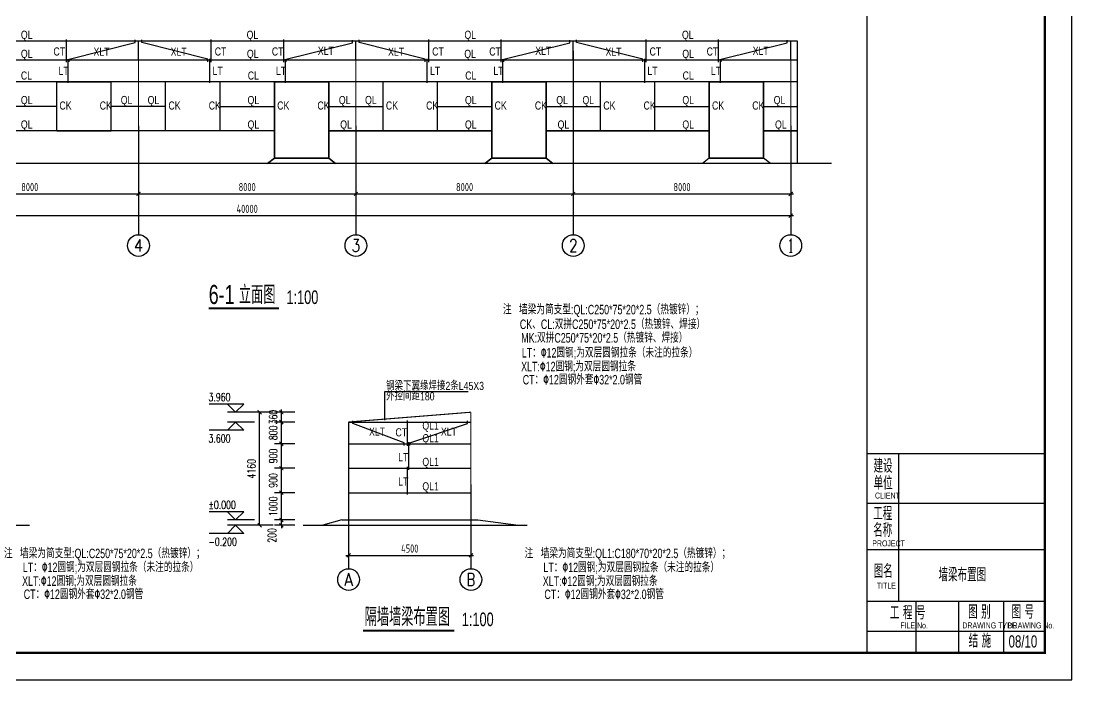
# Model space of a CAD drawing. Extents: x -544850 to 241437, y -10347 to 32059.
# Drawn here: x 49418 to 88089, y -10347 to 13886 of the extents above; entities that cross this region are included whole.
import ezdxf
from ezdxf.enums import TextEntityAlignment as Align

# ---------------------------------------------------------------- set-up
doc = ezdxf.new("R2010")
doc.units = 0
doc.header["$LTSCALE"] = 1000
doc.linetypes.add('DASHED', pattern=[0.75, 0.5, -0.25])
doc.layers.get('0').update_dxf_attribs({"linetype": 'CONTINUOUS'})
doc.layers.get('Defpoints').update_dxf_attribs({"linetype": 'CONTINUOUS'})
for name, color, linetype in [('0-lt', 2, 'CONTINUOUS'), ('0-wall', 11, 'CONTINUOUS'), ('0-win', 5, 'CONTINUOUS'), ('AXIS_DIM', 3, 'CONTINUOUS'), ('DIM_ELEV', 3, 'CONTINUOUS'), ('DIM_SYMB', 3, 'CONTINUOUS'), ('PUB_DIM', 3, 'CONTINUOUS'), ('PUB_TEXT', 7, 'CONTINUOUS'), ('STWM_PL_THIN', 2, 'CONTINUOUS'), ('STWM_ZLT_TNDSH', 6, 'DASHED'), ('TEXT', 7, 'CONTINUOUS'), ('图框(修改)', 2, 'CONTINUOUS'), ('图框(锁住)', 7, 'CONTINUOUS')]:
    doc.layers.add(name, color=color, linetype=linetype)
doc.layers.add('出图隐藏', color=7, linetype='CONTINUOUS', plot=False)
doc.styles.add('_TCH_AXIS', font='COMPLEX', dxfattribs={"bigfont": 'GBCBIG'})
doc.styles.add('_TCH_DIM', font='SIMPLEX', dxfattribs={"bigfont": 'GBCBIG'})
doc.styles.add('DIM_FONT', font='SIMPLEX', dxfattribs={"width": 0.7, "bigfont": 'GBCBIG'})
doc.styles.add('TSSD_Dimension', font='tssdeng.shx', dxfattribs={"width": 0.7, "bigfont": 'hztxt.shx'})
doc.styles.add('TSSD_Rein', font='天和字符.shx', dxfattribs={"width": 0.7, "bigfont": '天和汉字.shx'})
doc.styles.add('天和', font='天和字符.shx', dxfattribs={"width": 0.7, "bigfont": '天和汉字.shx'})
doc.styles.add('天和黑体', font='天和字符.shx', dxfattribs={"width": 0.7, "bigfont": '天和黑体.shx'})
doc.dimstyles.new('DIMN', dxfattribs={"dimtxt": 300, "dimasz": 100, "dimexe": 250, "dimexo": 300, "dimgap": 150, "dimtad": 1, "dimdec": 0, "dimzin": 0, "dimdsep": 46, "dimtxsty": 'DIM_FONT', "dimblk": 'ARCHTICK', "dimcen": 0.09, "dimclrt": 7, "dimazin": 2, "dimtfac": 1, "dimtdec": 0, "dimtix": 1, "dimtmove": 2, "dimatfit": 3, "dimldrblk": 'ARCHTICK', "dimfxl": 0, "dimtolj": 1, "dimtzin": 0, "dimarcsym": 0})
doc.dimstyles.new('TSSD_100_100', dxfattribs={"dimtxt": 300, "dimasz": 100, "dimexe": 100, "dimexo": 250, "dimgap": 100, "dimtad": 1, "dimdec": 0, "dimzin": 0, "dimdsep": 46, "dimtxsty": 'TSSD_Dimension', "dimblk": 'ARCHTICK', "dimblk1": 'ARCHTICK', "dimblk2": 'ARCHTICK', "dimcen": 0, "dimdle": 100, "dimclrt": 7, "dimadec": 0, "dimazin": 0, "dimtfac": 1, "dimtdec": 0, "dimtix": 1, "dimtmove": 2, "dimatfit": 3, "dimldrblk": 'ARCHTICK', "dimfxl": 0, "dimtolj": 1, "dimtzin": 0, "dimarcsym": 0})

# ---------------------------------------------------------------- blocks, each defined once
blk = doc.blocks.new('_ArchTick')
at = {"color": 0, "linetype": 'ByBlock', "const_width": 0.4}
blk.add_lwpolyline([(-0.71, -0.71), (0.71, 0.71)], dxfattribs=at)
blk = doc.blocks.new('*D75')
at = {"layer": 'AXIS_DIM', "color": 0, "lineweight": -2, "transparency": 16777216}
for p, q in [((69740, 9779), (69740, 7429)), ((77740, 9779), (77740, 7429)), ((69640, 7529), (77840, 7529))]:
    blk.add_line(p, q, dxfattribs=at)
at = {"layer": 'Defpoints', "color": 0, "transparency": 16777216}
for p in [(69740, 10029), (77740, 10029), (77740, 7529)]:
    blk.add_point(p, dxfattribs=at)
at = {"layer": 'AXIS_DIM', "color": 0, "lineweight": -2, "transparency": 16777216, "xscale": 100, "yscale": 100, "zscale": 100, "rotation": 180}
blk.add_blockref('_ArchTick', (69740, 7529), dxfattribs=at)
at = {"layer": 'AXIS_DIM', "color": 0, "lineweight": -2, "transparency": 16777216, "xscale": 100, "yscale": 100, "zscale": 100}
blk.add_blockref('_ArchTick', (77740, 7529), dxfattribs=at)
at = {"layer": 'AXIS_DIM', "color": 7, "transparency": 16777216, "insert": (73740, 7779), "char_height": 300, "attachment_point": 5, "style": 'TSSD_Dimension'}
blk.add_mtext('\\A1;8000', dxfattribs=at)
blk = doc.blocks.new('*D76')
at = {"layer": 'AXIS_DIM', "color": 0, "lineweight": -2, "transparency": 16777216}
for p, q in [((61740, 9779), (61740, 7429)), ((69740, 9779), (69740, 7429)), ((61640, 7529), (69840, 7529))]:
    blk.add_line(p, q, dxfattribs=at)
at = {"layer": 'Defpoints', "color": 0, "transparency": 16777216}
for p in [(61740, 10029), (69740, 10029), (69740, 7529)]:
    blk.add_point(p, dxfattribs=at)
at = {"layer": 'AXIS_DIM', "color": 0, "lineweight": -2, "transparency": 16777216, "xscale": 100, "yscale": 100, "zscale": 100, "rotation": 180}
blk.add_blockref('_ArchTick', (61740, 7529), dxfattribs=at)
at = {"layer": 'AXIS_DIM', "color": 0, "lineweight": -2, "transparency": 16777216, "xscale": 100, "yscale": 100, "zscale": 100}
blk.add_blockref('_ArchTick', (69740, 7529), dxfattribs=at)
at = {"layer": 'AXIS_DIM', "color": 7, "transparency": 16777216, "insert": (65740, 7779), "char_height": 300, "attachment_point": 5, "style": 'TSSD_Dimension'}
blk.add_mtext('\\A1;8000', dxfattribs=at)
blk = doc.blocks.new('*D77')
at = {"layer": 'AXIS_DIM', "color": 0, "lineweight": -2, "transparency": 16777216}
for p, q in [((53740, 9779), (53740, 7429)), ((61740, 9779), (61740, 7429)), ((53640, 7529), (61840, 7529))]:
    blk.add_line(p, q, dxfattribs=at)
at = {"layer": 'Defpoints', "color": 0, "transparency": 16777216}
for p in [(53740, 10029), (61740, 10029), (61740, 7529)]:
    blk.add_point(p, dxfattribs=at)
at = {"layer": 'AXIS_DIM', "color": 0, "lineweight": -2, "transparency": 16777216, "xscale": 100, "yscale": 100, "zscale": 100, "rotation": 180}
blk.add_blockref('_ArchTick', (53740, 7529), dxfattribs=at)
at = {"layer": 'AXIS_DIM', "color": 0, "lineweight": -2, "transparency": 16777216, "xscale": 100, "yscale": 100, "zscale": 100}
blk.add_blockref('_ArchTick', (61740, 7529), dxfattribs=at)
at = {"layer": 'AXIS_DIM', "color": 7, "transparency": 16777216, "insert": (57740, 7779), "char_height": 300, "attachment_point": 5, "style": 'TSSD_Dimension'}
blk.add_mtext('\\A1;8000', dxfattribs=at)
blk = doc.blocks.new('*D78')
at = {"layer": 'AXIS_DIM', "color": 0, "lineweight": -2, "transparency": 16777216}
for p, q in [((45740, 9779), (45740, 7429)), ((53740, 9779), (53740, 7429)), ((45640, 7529), (53840, 7529))]:
    blk.add_line(p, q, dxfattribs=at)
at = {"layer": 'Defpoints', "color": 0, "transparency": 16777216}
for p in [(45740, 10029), (53740, 10029), (53740, 7529)]:
    blk.add_point(p, dxfattribs=at)
at = {"layer": 'AXIS_DIM', "color": 0, "lineweight": -2, "transparency": 16777216, "xscale": 100, "yscale": 100, "zscale": 100, "rotation": 180}
blk.add_blockref('_ArchTick', (45740, 7529), dxfattribs=at)
at = {"layer": 'AXIS_DIM', "color": 0, "lineweight": -2, "transparency": 16777216, "xscale": 100, "yscale": 100, "zscale": 100}
blk.add_blockref('_ArchTick', (53740, 7529), dxfattribs=at)
at = {"layer": 'AXIS_DIM', "color": 7, "transparency": 16777216, "insert": (49740, 7779), "char_height": 300, "attachment_point": 5, "style": 'TSSD_Dimension'}
blk.add_mtext('\\A1;8000', dxfattribs=at)
blk = doc.blocks.new('*D80')
at = {"layer": 'AXIS_DIM', "color": 0, "lineweight": -2, "transparency": 16777216}
for p, q in [((37740, 9779), (37740, 6629)), ((77740, 9779), (77740, 6629)), ((37640, 6729), (77840, 6729))]:
    blk.add_line(p, q, dxfattribs=at)
at = {"layer": 'Defpoints', "color": 0, "transparency": 16777216}
for p in [(37740, 10029), (77740, 10029), (77740, 6729)]:
    blk.add_point(p, dxfattribs=at)
at = {"layer": 'AXIS_DIM', "color": 0, "lineweight": -2, "transparency": 16777216, "xscale": 100, "yscale": 100, "zscale": 100, "rotation": 180}
blk.add_blockref('_ArchTick', (37740, 6729), dxfattribs=at)
at = {"layer": 'AXIS_DIM', "color": 0, "lineweight": -2, "transparency": 16777216, "xscale": 100, "yscale": 100, "zscale": 100}
blk.add_blockref('_ArchTick', (77740, 6729), dxfattribs=at)
at = {"layer": 'AXIS_DIM', "color": 7, "transparency": 16777216, "insert": (57740, 6979), "char_height": 300, "attachment_point": 5, "style": 'TSSD_Dimension'}
blk.add_mtext('\\A1;40000', dxfattribs=at)
blk = doc.blocks.new('FDTERTER')
at = {"layer": '出图隐藏', "linetype": 'Continuous'}
blk.add_line((53642, 2888), (53642, 988), dxfattribs=at)
at = {"layer": '图框(锁住)', "color": 3, "linetype": 'Continuous'}
for p, q in [((59385, -12), (59385, 41988)), ((53001, 8311), (53001, 2888)), ((51836, 6488), (58385, 6488)), ((51836, 4788), (58385, 4788)), ((55203, 2888), (55203, 988)), ((56864, 2888), (56864, 988)), ((51836, 1788), (58385, 1788)), ((51836, 988), (58385, 988)), ((-15, -12), (59385, -12))]:
    blk.add_line(p, q, dxfattribs=at)
at = {"layer": '图框(锁住)', "linetype": 'Continuous'}
for p, q in [((51836, 40988), (51836, 988)), ((51836, 8311), (58385, 8311)), ((51836, 2888), (58385, 2888))]:
    blk.add_line(p, q, dxfattribs=at)
at = {"layer": '图框(锁住)', "linetype": 'Continuous', "const_width": 80}
blk.add_lwpolyline([(58385, 39888), (58385, 40988), (2485, 40988), (2485, 988), (58385, 988)], close=True, dxfattribs=at)
at = {"layer": '图框(锁住)', "linetype": 'Continuous', "const_width": 35}
blk.add_lwpolyline([(51836, 988), (51836, 40988)], dxfattribs=at)
at = {"layer": '图框(修改)', "linetype": 'Continuous', "style": '天和', "width": 0.7}
blk.add_text('结 施', height=500, dxfattribs=at).set_placement((55582, 1179))
at = {"layer": '图框(锁住)', "color": 3, "linetype": 'Continuous', "width": 0.7}
for s, height, style, p in [('建设', 500, '天和', (52084, 7607)), ('单位', 500, '天和', (52084, 6980)), ('CLIENT', 220, '天和黑体', (52136, 6660)), ('工程', 500, '天和', (52070, 5859)), ('名称', 500, '天和', (52070, 5245)), ('PROJECT', 220, '天和黑体', (52036, 4901)), ('图名', 500, '天和', (52090, 3741)), ('TITLE', 220, '天和黑体', (52204, 3341)), ('工 程 号', 500, '天和', (52686, 2211)), ('图 别', 500, '天和', (55563, 2238)), ('图 号', 500, '天和', (57159, 2238)), ('FILE No.', 220, '天和黑体', (53068, 1883)), ('DRAWING TYPE', 220, '天和黑体', (55351, 1883)), ('DRAWING No.', 220, '天和黑体', (57016, 1883))]:
    blk.add_text(s, height=height, dxfattribs=dict(at, style=style)).set_placement(p)
blk = doc.blocks.new('*D372')
at = {"layer": 'Defpoints', "color": 0, "transparency": 16777216}
for p in [(58998, -500), (59798, -500), (59798, -860)]:
    blk.add_point(p, dxfattribs=at)
at = {"layer": 'PUB_DIM', "color": 0, "lineweight": -2, "transparency": 16777216}
for p, q in [((59498, -500), (58748, -500)), ((58998, -500), (58998, -400)), ((58998, -860), (58998, -500)), ((59498, -860), (58748, -860)), ((58998, -860), (58998, -960))]:
    blk.add_line(p, q, dxfattribs=at)
at = {"layer": 'PUB_DIM', "color": 0, "lineweight": -2, "transparency": 16777216, "xscale": 100, "yscale": 100, "zscale": 100}
for p, rotation in [((58998, -500), 270), ((58998, -860), 90)]:
    blk.add_blockref('_ArchTick', p, dxfattribs=dict(at, rotation=rotation))
at = {"layer": 'PUB_DIM', "color": 7, "transparency": 16777216, "insert": (58698, -680), "char_height": 300, "attachment_point": 5, "rotation": 90, "style": 'DIM_FONT'}
blk.add_mtext('\\A1;360', dxfattribs=at)
blk = doc.blocks.new('*D373')
at = {"layer": 'Defpoints', "color": 0, "transparency": 16777216}
for p in [(58998, -860), (59798, -860), (59798, -1660)]:
    blk.add_point(p, dxfattribs=at)
at = {"layer": 'PUB_DIM', "color": 0, "lineweight": -2, "transparency": 16777216}
for p, q in [((58998, -860), (58998, -760)), ((59498, -860), (58748, -860)), ((58998, -1660), (58998, -860)), ((59498, -1660), (58748, -1660)), ((58998, -1660), (58998, -1760))]:
    blk.add_line(p, q, dxfattribs=at)
at = {"layer": 'PUB_DIM', "color": 0, "lineweight": -2, "transparency": 16777216, "xscale": 100, "yscale": 100, "zscale": 100}
for p, rotation in [((58998, -860), 270), ((58998, -1660), 90)]:
    blk.add_blockref('_ArchTick', p, dxfattribs=dict(at, rotation=rotation))
at = {"layer": 'PUB_DIM', "color": 7, "transparency": 16777216, "insert": (58698, -1260), "char_height": 300, "attachment_point": 5, "rotation": 90, "style": 'DIM_FONT'}
blk.add_mtext('\\A1;800', dxfattribs=at)
blk = doc.blocks.new('*D374')
at = {"layer": 'Defpoints', "color": 0, "transparency": 16777216}
for p in [(58998, -2560), (59798, -2560), (59798, -3460)]:
    blk.add_point(p, dxfattribs=at)
at = {"layer": 'PUB_DIM', "color": 0, "lineweight": -2, "transparency": 16777216}
for p, q in [((59498, -2560), (58748, -2560)), ((58998, -3460), (58998, -2560)), ((59498, -3460), (58748, -3460))]:
    blk.add_line(p, q, dxfattribs=at)
at = {"layer": 'PUB_DIM', "color": 0, "lineweight": -2, "transparency": 16777216, "xscale": 100, "yscale": 100, "zscale": 100}
for p, rotation in [((58998, -2560), 90), ((58998, -3460), 270)]:
    blk.add_blockref('_ArchTick', p, dxfattribs=dict(at, rotation=rotation))
at = {"layer": 'PUB_DIM', "color": 7, "transparency": 16777216, "insert": (58698, -3010), "char_height": 300, "attachment_point": 5, "rotation": 90, "style": 'DIM_FONT'}
blk.add_mtext('\\A1;900', dxfattribs=at)
blk = doc.blocks.new('*D375')
at = {"layer": 'Defpoints', "color": 0, "transparency": 16777216}
for p in [(58998, -3460), (59798, -3460), (59798, -4460)]:
    blk.add_point(p, dxfattribs=at)
at = {"layer": 'PUB_DIM', "color": 0, "lineweight": -2, "transparency": 16777216}
for p, q in [((59498, -3460), (58748, -3460)), ((58998, -3460), (58998, -3360)), ((58998, -4460), (58998, -3460)), ((59498, -4460), (58748, -4460)), ((58998, -4460), (58998, -4560))]:
    blk.add_line(p, q, dxfattribs=at)
at = {"layer": 'PUB_DIM', "color": 0, "lineweight": -2, "transparency": 16777216, "xscale": 100, "yscale": 100, "zscale": 100}
for p, rotation in [((58998, -3460), 270), ((58998, -4460), 90)]:
    blk.add_blockref('_ArchTick', p, dxfattribs=dict(at, rotation=rotation))
at = {"layer": 'PUB_DIM', "color": 7, "transparency": 16777216, "insert": (58698, -3960), "char_height": 300, "attachment_point": 5, "rotation": 90, "style": 'DIM_FONT'}
blk.add_mtext('\\A1;1000', dxfattribs=at)
blk = doc.blocks.new('*D376')
at = {"layer": 'Defpoints', "color": 0, "transparency": 16777216}
for p in [(58998, -4460), (59798, -4460), (59798, -4660)]:
    blk.add_point(p, dxfattribs=at)
at = {"layer": 'PUB_DIM', "color": 0, "lineweight": -2, "transparency": 16777216}
for p, q in [((59498, -4460), (58748, -4460)), ((58998, -4460), (58998, -4360)), ((58998, -4660), (58998, -4460)), ((59498, -4660), (58748, -4660)), ((58998, -4660), (58998, -4760))]:
    blk.add_line(p, q, dxfattribs=at)
at = {"layer": 'PUB_DIM', "color": 0, "lineweight": -2, "transparency": 16777216, "xscale": 100, "yscale": 100, "zscale": 100}
for p, rotation in [((58998, -4460), 270), ((58998, -4660), 90)]:
    blk.add_blockref('_ArchTick', p, dxfattribs=dict(at, rotation=rotation))
at = {"layer": 'PUB_DIM', "color": 7, "transparency": 16777216, "insert": (58653, -5030), "char_height": 300, "attachment_point": 5, "rotation": 90, "style": 'DIM_FONT'}
blk.add_mtext('\\A1;200', dxfattribs=at)
blk = doc.blocks.new('*D377')
at = {"layer": 'AXIS_DIM', "color": 0, "lineweight": -2, "transparency": 16777216}
for p, q in [((61473, -5250), (61473, -5864)), ((65973, -5250), (65973, -5864)), ((61373, -5764), (66073, -5764))]:
    blk.add_line(p, q, dxfattribs=at)
at = {"layer": 'Defpoints', "color": 0, "transparency": 16777216}
for p in [(61473, -5000), (65973, -5000), (65973, -5764)]:
    blk.add_point(p, dxfattribs=at)
at = {"layer": 'AXIS_DIM', "color": 0, "lineweight": -2, "transparency": 16777216, "xscale": 100, "yscale": 100, "zscale": 100, "rotation": 180}
blk.add_blockref('_ArchTick', (61473, -5764), dxfattribs=at)
at = {"layer": 'AXIS_DIM', "color": 0, "lineweight": -2, "transparency": 16777216, "xscale": 100, "yscale": 100, "zscale": 100}
blk.add_blockref('_ArchTick', (65973, -5764), dxfattribs=at)
at = {"layer": 'AXIS_DIM', "color": 7, "transparency": 16777216, "insert": (63723, -5514), "char_height": 300, "attachment_point": 5, "style": 'TSSD_Dimension'}
blk.add_mtext('\\A1;4500', dxfattribs=at)
blk = doc.blocks.new('*D378')
at = {"layer": 'Defpoints', "color": 0, "transparency": 16777216}
for p in [(58198, -500), (58998, -500), (58998, -4660)]:
    blk.add_point(p, dxfattribs=at)
at = {"layer": 'PUB_DIM', "color": 0, "lineweight": -2, "transparency": 16777216}
for p, q in [((58698, -500), (57948, -500)), ((58198, -4660), (58198, -500)), ((58698, -4660), (57948, -4660))]:
    blk.add_line(p, q, dxfattribs=at)
at = {"layer": 'PUB_DIM', "color": 0, "lineweight": -2, "transparency": 16777216, "xscale": 100, "yscale": 100, "zscale": 100}
for p, rotation in [((58198, -500), 90), ((58198, -4660), 270)]:
    blk.add_blockref('_ArchTick', p, dxfattribs=dict(at, rotation=rotation))
at = {"layer": 'PUB_DIM', "color": 7, "transparency": 16777216, "insert": (57898, -2580), "char_height": 300, "attachment_point": 5, "rotation": 90, "style": 'DIM_FONT'}
blk.add_mtext('\\A1;4160', dxfattribs=at)
blk = doc.blocks.new('*D371')
at = {"layer": 'Defpoints', "color": 0, "transparency": 16777216}
for p in [(58998, -1660), (59798, -1660), (59798, -2560)]:
    blk.add_point(p, dxfattribs=at)
at = {"layer": 'PUB_DIM', "color": 0, "lineweight": -2, "transparency": 16777216}
for p, q in [((59498, -1660), (58748, -1660)), ((58998, -2560), (58998, -1660)), ((59498, -2560), (58748, -2560))]:
    blk.add_line(p, q, dxfattribs=at)
at = {"layer": 'PUB_DIM', "color": 0, "lineweight": -2, "transparency": 16777216, "xscale": 100, "yscale": 100, "zscale": 100}
for p, rotation in [((58998, -1660), 90), ((58998, -2560), 270)]:
    blk.add_blockref('_ArchTick', p, dxfattribs=dict(at, rotation=rotation))
at = {"layer": 'PUB_DIM', "color": 7, "transparency": 16777216, "insert": (58698, -2110), "char_height": 300, "attachment_point": 5, "rotation": 90, "style": 'DIM_FONT'}
blk.add_mtext('\\A1;900', dxfattribs=at)

msp = doc.modelspace()

# ---------------------------------------------------------------- linework, layer by layer
at = {"color": 2}
for points in [[(60990.3, 8646.6), (60740.3, 8846.6), (58740.3, 8846.6), (58490.3, 8646.6)], [(58490.3, 8646.6), (58740.3, 8846.6), (60740.3, 8846.6), (60990.3, 8646.6)], [(68990.3, 8646.6), (68740.3, 8846.6), (66740.3, 8846.6), (66490.3, 8646.6)], [(66490.3, 8646.6), (66740.3, 8846.6), (68740.3, 8846.6), (68990.3, 8646.6)], [(76990.3, 8646.6), (76740.3, 8846.6), (74740.3, 8846.6), (74490.3, 8646.6)]]:
    msp.add_lwpolyline(points, dxfattribs=at)
at = {"layer": '0-lt'}
for p, q in [((50740.3, 11646.6), (52740.3, 11646.6)), ((50740.3, 9846.6), (50740.3, 11646.6)), ((50740.3, 11646.6), (52740.3, 11646.6)), ((50740.3, 9846.6), (50740.3, 11646.6)), ((50740.3, 11646.6), (52740.3, 11646.6)), ((50740.3, 9846.6), (50740.3, 11646.6)), ((52740.3, 9846.6), (52740.3, 11646.6)), ((52740.3, 9846.6), (52740.3, 11646.6)), ((52740.3, 9846.6), (52740.3, 11646.6)), ((56740.3, 11646.6), (54740.3, 11646.6)), ((54740.3, 9846.6), (54740.3, 11646.6)), ((56740.3, 11646.6), (54740.3, 11646.6)), ((54740.3, 9846.6), (54740.3, 11646.6)), ((56740.3, 11646.6), (54740.3, 11646.6)), ((54740.3, 9846.6), (54740.3, 11646.6)), ((56740.3, 11646.6), (54740.3, 11646.6)), ((54740.3, 9846.6), (54740.3, 11646.6)), ((56740.3, 9846.6), (56740.3, 11646.6)), ((56740.3, 9846.6), (56740.3, 11646.6)), ((56740.3, 9846.6), (56740.3, 11646.6)), ((56740.3, 9846.6), (56740.3, 11646.6)), ((60740.3, 11646.6), (58740.3, 11646.6)), ((58740.3, 9846.6), (58740.3, 11646.6)), ((60740.3, 11646.6), (58740.3, 11646.6)), ((58740.3, 9846.6), (58740.3, 11646.6)), ((60740.3, 11646.6), (58740.3, 11646.6)), ((58740.3, 9846.6), (58740.3, 11646.6)), ((60740.3, 11646.6), (58740.3, 11646.6)), ((58740.3, 9846.6), (58740.3, 11646.6)), ((60740.3, 9846.6), (60740.3, 11646.6)), ((60740.3, 9846.6), (60740.3, 11646.6)), ((60740.3, 9846.6), (60740.3, 11646.6)), ((60740.3, 9846.6), (60740.3, 11646.6)), ((64740.3, 11646.6), (62740.3, 11646.6)), ((62740.3, 9846.6), (62740.3, 11646.6)), ((64740.3, 11646.6), (62740.3, 11646.6)), ((62740.3, 9846.6), (62740.3, 11646.6)), ((64740.3, 11646.6), (62740.3, 11646.6)), ((62740.3, 9846.6), (62740.3, 11646.6)), ((64740.3, 9846.6), (64740.3, 11646.6)), ((64740.3, 9846.6), (64740.3, 11646.6)), ((64740.3, 9846.6), (64740.3, 11646.6)), ((68740.3, 11646.6), (66740.3, 11646.6)), ((66740.3, 9846.6), (66740.3, 11646.6)), ((68740.3, 11646.6), (66740.3, 11646.6)), ((68740.3, 11646.6), (66740.3, 11646.6)), ((66740.3, 9846.6), (66740.3, 11646.6)), ((68740.3, 11646.6), (66740.3, 11646.6)), ((66740.3, 9846.6), (66740.3, 11646.6)), ((68740.3, 9846.6), (68740.3, 11646.6)), ((68740.3, 9846.6), (68740.3, 11646.6)), ((68740.3, 9846.6), (68740.3, 11646.6)), ((72740.3, 11646.6), (70740.3, 11646.6)), ((70740.3, 9846.6), (70740.3, 11646.6)), ((72740.3, 11646.6), (70740.3, 11646.6)), ((70740.3, 9846.6), (70740.3, 11646.6)), ((72740.3, 11646.6), (70740.3, 11646.6)), ((70740.3, 9846.6), (70740.3, 11646.6)), ((72740.3, 11646.6), (70740.3, 11646.6)), ((70740.3, 9846.6), (70740.3, 11646.6)), ((72740.3, 9846.6), (72740.3, 11646.6)), ((72740.3, 9846.6), (72740.3, 11646.6)), ((72740.3, 9846.6), (72740.3, 11646.6)), ((72740.3, 9846.6), (72740.3, 11646.6)), ((76740.3, 11646.6), (74740.3, 11646.6)), ((74740.3, 9846.6), (74740.3, 11646.6)), ((76740.3, 11646.6), (74740.3, 11646.6)), ((74740.3, 9846.6), (74740.3, 11646.6)), ((76740.3, 11646.6), (74740.3, 11646.6)), ((76740.3, 11646.6), (74740.3, 11646.6)), ((74740.3, 9846.6), (74740.3, 11646.6)), ((76740.3, 11646.6), (74740.3, 11646.6)), ((74740.3, 9846.6), (74740.3, 11646.6)), ((76740.3, 9846.6), (76740.3, 11646.6)), ((76740.3, 9846.6), (76740.3, 11646.6)), ((76740.3, 9846.6), (76740.3, 11646.6)), ((76740.3, 9846.6), (76740.3, 11646.6)), ((50740.3, 9846.6), (52740.3, 9846.6)), ((56740.3, 9846.6), (54740.3, 9846.6)), ((64740.3, 9846.6), (62740.3, 9846.6)), ((64740.3, 9846.6), (62740.3, 9846.6)), ((72740.3, 9846.6), (70740.3, 9846.6)), ((72740.3, 9846.6), (70740.3, 9846.6)), ((72740.3, 9846.6), (70740.3, 9846.6))]:
    msp.add_line(p, q, dxfattribs=at)
at = {"layer": '0-lt', "const_width": 30}
for points in [[(51073.6, 13146.6), (51073.6, 12446.6)], [(56407, 13146.6), (56407, 12446.6)], [(59073.6, 13146.6), (59073.6, 12446.6)], [(64407, 13146.6), (64407, 12446.6)], [(67073.6, 13146.6), (67073.6, 12446.6)], [(72407, 13146.6), (72407, 12446.6)], [(75073.6, 13146.6), (75073.6, 12446.6)], [(63622.7, -860), (63622.7, -1660)]]:
    msp.add_lwpolyline(points, dxfattribs=at)
at = {"layer": '0-lt'}
for points in [[(51187.7, 12387.4), (51187.7, 12487.4), (53616.9, 13091.4), (53616.9, 13191.4)], [(56292.9, 12387.4), (56292.9, 12487.4), (53863.6, 13091.4), (53863.6, 13191.4)], [(59177.6, 12382.5), (59177.6, 12482.5), (61610.1, 13088.2), (61610.1, 13188.2)], [(64292.9, 12387.4), (64292.9, 12487.4), (61863.6, 13091.4), (61863.6, 13191.4)], [(67177.6, 12382.5), (67177.6, 12482.5), (69610.1, 13088.2), (69610.1, 13188.2)], [(72292.9, 12387.4), (72292.9, 12487.4), (69863.6, 13091.4), (69863.6, 13191.4)], [(75177.6, 12382.5), (75177.6, 12482.5), (77610.1, 13088.2), (77610.1, 13188.2)], [(63518.8, -1724), (63518.8, -1624), (61629.9, -918.3), (61629.9, -818.3)], [(63726.7, -1724), (63726.7, -1624), (65843.2, -918.3), (65843.2, -818.3)]]:
    msp.add_lwpolyline(points, dxfattribs=at)
for points in [[(58740.3, 11646.6), (60740.3, 11646.6), (60740.3, 8846.6), (58740.3, 8846.6)], [(60740.3, 11646.6), (58740.3, 11646.6), (58740.3, 8846.6), (60740.3, 8846.6)], [(60740.3, 11646.6), (58740.3, 11646.6), (58740.3, 8846.6), (60740.3, 8846.6)], [(66740.3, 11646.6), (68740.3, 11646.6), (68740.3, 8846.6), (66740.3, 8846.6)], [(68740.3, 11646.6), (66740.3, 11646.6), (66740.3, 8846.6), (68740.3, 8846.6)], [(74740.3, 11646.6), (76740.3, 11646.6), (76740.3, 8846.6), (74740.3, 8846.6)], [(74740.3, 11646.6), (76740.3, 11646.6), (76740.3, 8846.6), (74740.3, 8846.6)], [(76740.3, 11646.6), (74740.3, 11646.6), (74740.3, 8846.6), (76740.3, 8846.6)]]:
    msp.add_lwpolyline(points, close=True, dxfattribs=at)
at = {"layer": '0-wall'}
for p, q in [((77990.3, 13146.6), (37490.3, 13146.6)), ((77990.3, 8646.6), (77990.3, 13146.6)), ((66740.3, 9846.6), (60740.3, 9846.6)), ((68740.3, 9846.6), (69990.3, 9846.6)), ((77990.3, 9846.6), (76740.3, 9846.6)), ((76740.3, 9846.6), (77990.3, 9846.6)), ((79243.2, 8646.6), (35490.3, 8646.6))]:
    msp.add_line(p, q, dxfattribs=at)
at = {"layer": '0-win'}
msp.add_line((69990.3, 9846.6), (68740.3, 9846.6), dxfattribs=at)
at = {"layer": '0-win', "color": 2}
for p, q in [((61473.4, -860), (65973.4, -860)), ((61473.4, -1660), (65973.4, -1660)), ((61473.4, -2560), (65973.4, -2560)), ((61223.4, -4460), (60523.4, -4660)), ((66223.4, -4460), (67723.4, -4660))]:
    msp.add_line(p, q, dxfattribs=at)
for points in [[(61473.4, -3460), (65973.4, -3460)], [(61223.4, -4460), (66223.4, -4460)], [(41482.6, -4660), (49728.6, -4660)], [(59797.8, -4660), (68043.8, -4660)]]:
    msp.add_lwpolyline(points, dxfattribs=at)
at = {"layer": 'AXIS_DIM'}
for p, q in [((53740.3, 10029.1), (53740.3, 6029.1)), ((61740.3, 10029.1), (61740.3, 6029.1)), ((69740.3, 10029.1), (69740.3, 6029.1)), ((77740.3, 10029.1), (77740.3, 6029.1)), ((61473.4, -3160), (61473.4, -6255.2)), ((65973.4, -3160), (65973.4, -6255.2))]:
    msp.add_line(p, q, dxfattribs=at)
msp.add_lwpolyline([(62802.4, -796.8), (62807, 264.5), (65874, 264.5)], dxfattribs=at)
for centre in [(53740.3, 5629.1), (61740.3, 5629.1), (69740.3, 5629.1), (77740.3, 5629.1), (61473.4, -6655.2), (65973.4, -6655.2)]:
    msp.add_circle(centre, 400, dxfattribs=at)
at = {"layer": 'DIM_ELEV'}
for p, q in [((57611.4, -200), (56345.4, -200)), ((57311.4, -500), (57011.4, -200)), ((57311.4, -500), (57611.4, -200)), ((58011.4, -500), (57011.4, -500)), ((57611.4, -1160), (56345.4, -1160)), ((57311.4, -860), (57011.4, -1160)), ((58011.4, -860), (57011.4, -860)), ((57311.4, -860), (57611.4, -1160)), ((57611.4, -4160), (56345.4, -4160)), ((57311.4, -4460), (57011.4, -4160)), ((57311.4, -4460), (57611.4, -4160)), ((58011.4, -4460), (57011.4, -4460)), ((57611.4, -4960), (56345.4, -4960)), ((57311.4, -4660), (57011.4, -4960)), ((58011.4, -4660), (57011.4, -4660)), ((57311.4, -4660), (57611.4, -4960))]:
    msp.add_line(p, q, dxfattribs=at)
at = {"layer": 'DIM_SYMB', "const_width": 70}
for points in [[(56325.5, 3317.6), (58906.8, 3317.6)], [(61999, -8529.8), (65358.6, -8529.8)]]:
    msp.add_lwpolyline(points, dxfattribs=at)
at = {"layer": 'STWM_PL_THIN'}
for p, q in [((53740.3, 12446.6), (53740.3, 13146.6)), ((53740.3, 12446.6), (53740.3, 13146.6)), ((61740.3, 12446.6), (61740.3, 13146.6)), ((61740.3, 12446.6), (61740.3, 13146.6)), ((69740.3, 12446.6), (69740.3, 13146.6)), ((69740.3, 12446.6), (69740.3, 13146.6)), ((77740.3, 12446.6), (77740.3, 13146.6)), ((77990.3, 12446.6), (37490.3, 12446.6)), ((77990.3, 11646.6), (37490.3, 11646.6)), ((50740.3, 10746.6), (48740.3, 10746.6)), ((54740.3, 10746.6), (52740.3, 10746.6)), ((56740.3, 10746.6), (58740.3, 10746.6)), ((60740.3, 10746.6), (62740.3, 10746.6)), ((60740.3, 10746.6), (61990.3, 10746.6)), ((64740.3, 10746.6), (66740.3, 10746.6)), ((68740.3, 10746.6), (69990.3, 10746.6)), ((68740.3, 10746.6), (70740.3, 10746.6)), ((72740.3, 10746.6), (74740.3, 10746.6)), ((76740.3, 10746.6), (77990.3, 10746.6)), ((58740.3, 9846.6), (48740.3, 9846.6)), ((56740.3, 9846.6), (54740.3, 9846.6)), ((60740.3, 9846.6), (66740.3, 9846.6)), ((74740.3, 9846.6), (68740.3, 9846.6)), ((74740.3, 9846.6), (68740.3, 9846.6)), ((68740.3, 9846.6), (74740.3, 9846.6)), ((77990.3, 9846.6), (76740.3, 9846.6))]:
    msp.add_line(p, q, dxfattribs=at)
at = {"layer": 'STWM_PL_THIN', "const_width": 40}
for points in [[(53740.3, 8646.6), (53740.3, 12796.6)], [(61740.3, 8646.6), (61740.3, 12796.6)], [(69740.3, 8646.6), (69740.3, 12796.6)], [(77740.3, 8646.6), (77740.3, 12796.6)], [(53740.3, 8646.6), (53740.3, 12446.6)], [(53740.3, 8646.6), (53740.3, 12446.6)], [(61740.3, 8646.6), (61740.3, 12446.6)], [(61740.3, 8646.6), (61740.3, 12446.6)], [(69740.3, 8646.6), (69740.3, 12446.6)], [(69740.3, 8646.6), (69740.3, 12446.6)], [(77740.3, 8646.6), (77740.3, 12446.6)], [(61473.4, -860), (65973.4, -500)], [(65973.4, -4660), (65973.4, -500)], [(61473.4, -4660), (61473.4, -860)]]:
    msp.add_lwpolyline(points, dxfattribs=at)
at = {"layer": 'STWM_ZLT_TNDSH', "linetype": 'ByBlock'}
for p, q in [((51073.6, 13201.5), (51073.6, 12373)), ((56407, 13201.5), (56407, 12373)), ((59073.6, 13201.5), (59073.6, 12373)), ((64407, 13201.5), (64407, 12373)), ((67073.6, 13201.5), (67073.6, 12373)), ((72407, 13201.5), (72407, 12373)), ((75073.6, 13201.5), (75073.6, 12373)), ((51140.1, 12489.3), (51140.1, 11611.6)), ((56355.6, 12495.8), (56355.6, 11611.6)), ((59140.1, 12489.3), (59140.1, 11611.6)), ((64355.6, 12495.8), (64355.6, 11611.6)), ((67140.1, 12489.3), (67140.1, 11611.6)), ((72355.6, 12495.8), (72355.6, 11611.6)), ((75140.1, 12489.3), (75140.1, 11611.6)), ((63622.7, -805.1), (63622.7, -1733.6)), ((63675.3, -1605.1), (63675.3, -2624.8)), ((63626, -2505.1), (63626, -3524.8))]:
    msp.add_line(p, q, dxfattribs=at)

# ---------------------------------------------------------------- block references
at = {"linetype": 'Continuous'}
msp.add_blockref('FDTERTER', (28704.5, -10334.8), dxfattribs=at)

# ---------------------------------------------------------------- texts
at = {"layer": 'AXIS_DIM', "style": '_TCH_AXIS'}
for s, height, p, p2 in [('4', 445.4, (53570.6, 5406.4), (53910, 5406.4)), ('3', 465.9, (61585, 5396.2), (61895.6, 5396.2)), ('2', 465.9, (69585, 5396.2), (69895.6, 5396.2)), ('1', 514.7, (77630, 5371.8), (77850.6, 5371.8))]:
    msp.add_text(s, height=height, dxfattribs=at).set_placement(p, p2, align=Align.FIT)
for s, width, p, p2 in [('A', 0.777778, (61318.1, -6888.1), (61628.7, -6888.1)), ('B', 0.823529, (65818.1, -6888.1), (66128.7, -6888.1))]:
    msp.add_text(s, height=465.9, dxfattribs=dict(at, width=width)).set_placement(p, p2, align=Align.FIT)
at = {"layer": 'PUB_TEXT'}
for s, height, style, width, p in [('6-1', 700, '天和', 0.7, (56325.5, 3479.9)), ('立面图', 675.18, '天和', 0.7, (57433.8, 3479.9)), ('1:100', 500, '天和', 0.7, (59186.8, 3479.9)), ('3.960', 297.5, '_TCH_DIM', 0.705882, (56315.4, -95)), ('3.600', 297.5, '_TCH_DIM', 0.705882, (56315.4, -1615)), ('%%P0.000', 297.5, '_TCH_DIM', 0.705882, (56315.4, -4055)), ('-0.200', 297.5, '_TCH_DIM', 0.705882, (56315.4, -5415)), ('墙梁布置图', 500, '天和', 0.7, (83179.7, -6725.4)), ('隔墙墙梁布置图', 675.18, '天和', 0.7, (62060.9, -8367.4)), ('1:100', 500, '天和', 0.7, (65638.6, -8367.4))]:
    msp.add_text(s, height=height, dxfattribs=dict(at, style=style, width=width)).set_placement(p)
at = {"layer": 'TEXT', "style": 'TSSD_Rein'}
for s, height, width, p in [('QL', 300, 0.8, (49412.9, 13231.1)), ('QL', 300, 0.8, (57720.4, 13231.1)), ('QL', 300, 0.8, (65734.8, 13231.1)), ('QL', 300, 0.8, (73739.3, 13231.1)), ('QL', 300, 0.8, (49412.9, 12531.1)), ('CT', 300, 0.8, (50611.4, 12616.8)), ('XLT', 300, 0.8, (52085.9, 12608)), ('XLT', 300, 0.8, (54924, 12608)), ('CT', 300, 0.8, (56546.1, 12616.8)), ('QL', 300, 0.8, (57728.9, 12531.1)), ('CT', 300, 0.8, (58647.3, 12616.8)), ('XLT', 300, 0.8, (60340.7, 12641.7)), ('XLT', 300, 0.8, (62924, 12608)), ('CT', 300, 0.8, (64546.1, 12616.8)), ('QL', 300, 0.8, (65729.4, 12531.1)), ('CT', 300, 0.8, (66647.3, 12616.8)), ('XLT', 300, 0.8, (68340.7, 12641.7)), ('XLT', 300, 0.8, (70924, 12608)), ('CT', 300, 0.8, (72546.1, 12616.8)), ('QL', 300, 0.8, (73751.1, 12531.1)), ('CT', 300, 0.8, (74647.3, 12616.8)), ('XLT', 300, 0.8, (76340.7, 12641.7)), ('CL', 300, 0.8, (49412.9, 11731.1)), ('LT', 300, 0.8, (50799.1, 11903.1)), ('LT', 300, 0.8, (56466.1, 11903.1)), ('CL', 300, 0.8, (57763.1, 11731.1)), ('LT', 300, 0.8, (58799.1, 11903.1)), ('LT', 300, 0.8, (64466.1, 11903.1)), ('CL', 300, 0.8, (65763.1, 11731.1)), ('LT', 300, 0.8, (66799.1, 11903.1)), ('LT', 300, 0.8, (72466.1, 11903.1)), ('CL', 300, 0.8, (73763.1, 11731.1)), ('LT', 300, 0.8, (74799.1, 11903.1)), ('QL', 300, 0.8, (49412.9, 10831.1)), ('CK', 300, 0.8, (50832.4, 10628.7)), ('CK', 300, 0.8, (52313.4, 10628.7)), ('QL', 300, 0.8, (53089.1, 10831.1)), ('QL', 300, 0.8, (54077.7, 10831.1)), ('CK', 300, 0.8, (54844.2, 10628.7)), ('CK', 300, 0.8, (56325.1, 10628.7)), ('QL', 300, 0.8, (57753.9, 10831.1)), ('CK', 300, 0.8, (58844.2, 10628.7)), ('CK', 300, 0.8, (60325.1, 10628.7)), ('QL', 300, 0.8, (61113.9, 10831.1)), ('QL', 300, 0.8, (62077.7, 10831.1)), ('CK', 300, 0.8, (62844.2, 10628.7)), ('CK', 300, 0.8, (64325.1, 10628.7)), ('QL', 300, 0.8, (65753.9, 10831.1)), ('CK', 300, 0.8, (66844.2, 10628.7)), ('CK', 300, 0.8, (68325.1, 10628.7)), ('QL', 300, 0.8, (69113.9, 10831.1)), ('QL', 300, 0.8, (70077.7, 10831.1)), ('CK', 300, 0.8, (70844.2, 10628.7)), ('CK', 300, 0.8, (72325.1, 10628.7)), ('QL', 300, 0.8, (73753.9, 10831.1)), ('CK', 300, 0.8, (74844.2, 10628.7)), ('CK', 300, 0.8, (76325.1, 10628.7)), ('QL', 300, 0.8, (77113.9, 10831.1)), ('QL', 300, 0.8, (49412.9, 9931.1)), ('QL', 300, 0.8, (57753.9, 9931.1)), ('QL', 300, 0.8, (61162.9, 9931.1)), ('QL', 300, 0.8, (65753.9, 9931.1)), ('QL', 300, 0.8, (69162.9, 9931.1)), ('QL', 300, 0.8, (73753.9, 9931.1)), ('QL', 300, 0.8, (77162.9, 9931.1)), ('注   墙梁为简支型:QL:C250*75*20*2.5（热镀锌）；', 350, 0.7, (67151.7, 3099.1, -600)), (' CK、CL:双拼C250*75*20*2.5（热镀锌、焊接）', 350, 0.7, (67681.8, 2559.7, -600)), ('MK:双拼C250*75*20*2.5（热镀锌、焊接）', 350, 0.7, (67823.4, 2059.5, -600)), ('LT：%%13012圆钢;为双层圆钢拉条（未注的拉条）', 350, 0.7, (67843.8, 1511.4, -600)), ('XLT:%%13012圆钢;为双层圆钢拉条', 350, 0.7, (67820.3, 1004.6, -600)), ('CT：%%13012圆钢外套%%13032*2.0钢管', 350, 0.7, (67878.8, 521.1, -600)), ('钢梁下翼缘焊接2条L45X3', 300, 0.8, (62851.5, 316.9)), ('外控间距180', 300, 0.8, (62851.5, -65.4)), ('XLT', 300, 0.8, (62222.6, -1364.8)), ('CT', 300, 0.8, (63196.4, -1389.8)), ('QL1', 300, 0.8, (64186, -1141.8)), ('XLT', 300, 0.8, (64868.1, -1364.8)), ('QL1', 300, 0.8, (64186, -1606.6)), ('LT', 300, 0.8, (63298.5, -2305.2)), ('QL1', 300, 0.8, (64186, -2475.5)), ('LT', 300, 0.8, (63298.5, -3200.6)), ('QL1', 300, 0.8, (64186, -3375.5)), ('注   墙梁为简支型:QL:C250*75*20*2.5（热镀锌）；', 350, 0.7, (48790.6, -5867, -600)), ('注   墙梁为简支型:QL1:C180*70*20*2.5（热镀锌）；', 350, 0.7, (67948.6, -5867, -600)), ('LT：%%13012圆钢;为双层圆钢拉条（未注的拉条）', 350, 0.7, (49482.7, -6378.9, -600)), ('LT：%%13012圆钢;为双层圆钢拉条（未注的拉条）', 350, 0.7, (68640.7, -6382.1, -600)), ('XLT:%%13012圆钢;为双层圆钢拉条', 350, 0.7, (49459.2, -6885.7, -600)), ('XLT:%%13012圆钢;为双层圆钢拉条', 350, 0.7, (68617.2, -6888.9, -600)), ('CT：%%13012圆钢外套%%13032*2.0钢管', 350, 0.7, (49517.7, -7369.2, -600)), ('CT：%%13012圆钢外套%%13032*2.0钢管', 350, 0.7, (68675.7, -7372.4, -600))]:
    msp.add_text(s, height=height, dxfattribs=dict(at, width=width)).set_placement(p)
at = {"layer": '图框(修改)', "linetype": 'Continuous', "style": '天和', "width": 0.7}
msp.add_text('08/10', height=450, dxfattribs=at).set_placement((85757.2, -9155.6))

# ---------------------------------------------------------------- dimensions: what is measured, and where the dimension line sits
at = {"layer": 'AXIS_DIM'}
for p1, p2, distance, picture, middle in [((37740.3, 10029.1), (77740.3, 10029.1), -3300, '*D80', (57740.3, 6979.1)), ((45740.3, 10029.1), (53740.3, 10029.1), -2500, '*D78', (49740.3, 7779.1)), ((53740.3, 10029.1), (61740.3, 10029.1), -2500, '*D77', (57740.3, 7779.1)), ((61740.3, 10029.1), (69740.3, 10029.1), -2500, '*D76', (65740.3, 7779.1)), ((69740.3, 10029.1), (77740.3, 10029.1), -2500, '*D75', (73740.3, 7779.1)), ((61473.4, -5000.5), (65973.4, -5000.5), -764, '*D377', (63723.4, -5514.4))]:
    dim = msp.add_aligned_dim(p1=p1, p2=p2, distance=distance, dimstyle='TSSD_100_100', dxfattribs=at)
    dim.commit()
    dim.dimension.update_dxf_attribs({"geometry": picture, "text_midpoint": middle})
at = {"layer": 'PUB_DIM'}
for p1, p2, picture, middle in [((59797.8, -860), (59797.8, -500), '*D372', (58697.8, -680)), ((58997.8, -4660), (58997.8, -500), '*D378', (57897.8, -2580)), ((59797.8, -1660), (59797.8, -860), '*D373', (58697.8, -1260)), ((59797.8, -2560), (59797.8, -1660), '*D371', (58697.8, -2110)), ((59797.8, -3460), (59797.8, -2560), '*D374', (58697.8, -3010)), ((59797.8, -4460), (59797.8, -3460), '*D375', (58697.8, -3960))]:
    dim = msp.add_aligned_dim(p1=p1, p2=p2, distance=800, dimstyle='DIMN', dxfattribs=at)
    dim.commit()
    dim.dimension.update_dxf_attribs({"geometry": picture, "text_midpoint": middle})
dim = msp.add_linear_dim(base=(58997.8, -4460), p1=(59797.8, -4660), p2=(59797.8, -4460), angle=90, dimstyle='DIMN', dxfattribs=at)
dim.commit()
dim.dimension.update_dxf_attribs({"geometry": '*D376', "text_midpoint": (58652.8, -5030), "dimtype": 161})

doc.saveas('drawing.dxf')
